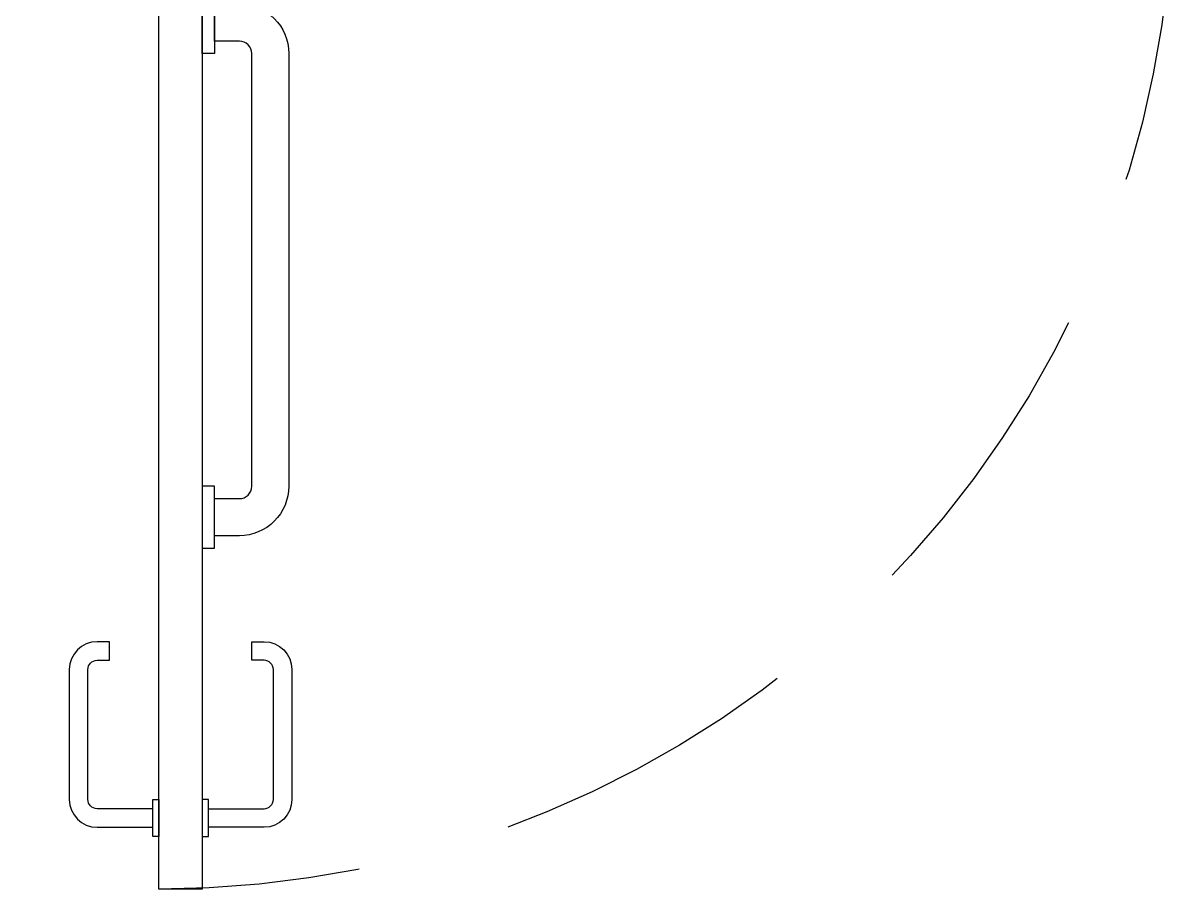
# Model space of a CAD drawing. Header units: inches. Extents: x -55 to 844, y -103 to 167.
# Drawn here: x 110.214 to 111.141, y 80.026 to 80.727 of the extents above; entities that cross this region are included whole.
import ezdxf

# ---------------------------------------------------------------- set-up
doc = ezdxf.new("R2010")
doc.units = ezdxf.units.IN
doc.header["$MEASUREMENT"] = 0
doc.linetypes.add('HIDDEN', pattern=[0.375, 0.25, -0.125])
doc.layers.add('AI-Caixilhos', color=2, linetype='Continuous')

# ---------------------------------------------------------------- blocks, each defined once
blk = doc.blocks.new('CX-A$C79F73C49')
blk.add_lwpolyline([(0.0049994536016028, 0.1574998313591891), (0.0049994536016028, 0.1274998313591809), (-5.463983953e-07, 0.1274998313591809), (-5.463983953e-07, 0.1574998313591891)], close=True)
blk.add_lwpolyline([(0.0574994536016053, 0.022499831359184, -0.4142135623728097), (0.04999945360159801, 0.0149998313591837), (0.039999453601598, 0.0149998313591766), (0.0399994536016091, -1.686408311e-07), (0.0499994536015923, -1.68640824e-07, 0.4142135623730056), (0.0724994536016115, 0.0224998313592124), (0.0724994536015924, 0.1274998313591951, 0.4142135623730047), (0.0499994536015924, 0.1499998313591888), (0.0049994536016028, 0.1499998313591817), (0.0049994536016028, 0.1349998313591811), (0.0499994536015981, 0.1349998313591811, -0.4142135623728111), (0.0574994536016053, 0.1274998313591809)], format="xyb", close=True)
blk = doc.blocks.new('*U28')
for p, q in [((5.68e-14, 1.705e-13), (5.68e-14, -0.100000000000156)), ((5.68e-14, 0), (0.0399999999999636, 0)), ((0, 0), (0.0399999999999636, 0)), ((0.0399999999999636, 1.705e-13), (0.0399999999999636, -0.029999999999859)), ((0.8999999999998529, 0), (0.8599999999999461, 0)), ((0.8999999999999097, 0), (0.8599999999999461, 0)), ((0.8599999999999461, 1.705e-13), (0.8599999999999461, -0.029999999999859)), ((0.8999999999998529, 1.705e-13), (0.8999999999998529, -0.100000000000156)), ((0.0500000000000114, -0.0300000000000296), (0.0399999999999636, -0.0300000000000296)), ((0.0499999999999545, -0.0300000000000296), (0.0399999999999636, -0.0300000000000296)), ((0.0500000000000114, -0.0300000000000296), (0.0499999999999545, -0.1000000000000991)), ((0.0499999999999545, -0.0300000000000296), (0.0499999999999545, -0.1000000000000991)), ((0.8499999999998983, -0.0300000000000296), (0.8499999999999552, -0.1000000000000991)), ((0.8499999999999552, -0.0300000000000296), (0.8499999999999552, -0.1000000000000991)), ((0.8499999999998983, -0.0300000000000296), (0.8599999999999461, -0.0300000000000296)), ((0.8499999999999552, -0.0300000000000296), (0.8599999999999461, -0.0300000000000296)), ((5.68e-14, -0.1000000000000991), (0.0499999999999545, -0.1000000000000991)), ((0, -0.1000000000000991), (0.0499999999999545, -0.1000000000000991)), ((0.8999999999998529, -0.1000000000000991), (0.8499999999999552, -0.1000000000000991)), ((0.8999999999999097, -0.1000000000000991), (0.8499999999999552, -0.1000000000000991))]:
    blk.add_line(p, q)
at = {"color": 0}
blk.add_lwpolyline([(0.0400000000001342, 0.8200000000003625), (0.0400000000000205, 0), (0.075000000000216, 0), (0.075000000000216, 0.8200000000003625)], close=True, dxfattribs=at)
at = {"color": 1}
for points in [[(0.08500000000022401, 0.5442566699069574), (0.08500000000022401, 0.4942566699069531), (0.075000000000226, 0.4942566699069531), (0.075000000000226, 0.5442566699069574)], [(0.08500000000022401, 0.0942566699069545), (0.08500000000022401, 0.1442566699069516), (0.075000000000226, 0.1442566699069516), (0.075000000000226, 0.0942566699069545)]]:
    blk.add_lwpolyline(points, close=True, dxfattribs=at)
blk.add_lwpolyline([(0.08500000000022401, 0.1042566699069525), (0.1050000000002271, 0.1042566699069525, 0.4142135623731109), (0.1450000000002263, 0.1442566699069516), (0.1450000000002192, 0.4942566699069602, 0.4142135623731572), (0.1050000000002129, 0.5342566699069593), (0.08500000000022401, 0.5342566699069522), (0.08500000000022401, 0.5042566699069511), (0.1050000000002271, 0.5042566699069582, -0.4142135623730987), (0.1150000000002251, 0.4942566699069531), (0.1150000000002251, 0.1442566699069445, -0.4142135623732121), (0.10500000000022, 0.1342566699069465), (0.08500000000022401, 0.1342566699069536)], format="xyb", close=True, dxfattribs=at)
for points in [[(-0.0699999999999932, 0.0200000000000955), (0.0300000000000296, 0.0200000000000955), (0.0300000000000296, 1.137e-13), (-0.0699999999999932, 1.137e-13)], [(0.9699999999999028, 0.0200000000000955), (0.8699999999998802, 0.0200000000000955), (0.8699999999998802, 1.137e-13), (0.9699999999999028, 1.137e-13)], [(-0.0599999999999454, -0.1200000000000809), (0.0400000000000205, -0.1200000000000809), (0.0400000000000205, -0.1000000000000991), (-0.0599999999999454, -0.1000000000000991)], [(0.9599999999998552, -0.1200000000000809), (0.8599999999998892, -0.1200000000000809), (0.8599999999998892, -0.1000000000000991), (0.9599999999998552, -0.1000000000000991)]]:
    blk.add_lwpolyline(points, close=True)
at = {"color": 1, "linetype": 'HIDDEN'}
blk.add_arc((0.0400000000003615, 3.411e-13), 0.8199999999996805, 359.9999999999772, 90.0000000000228, dxfattribs=at)
at = {"color": 0, "xscale": -1}
blk.add_blockref('CX-A$C79F73C49', (0.0399994536017516, 0.6200001686411838), dxfattribs=at)
at = {"color": 0}
blk.add_blockref('CX-A$C79F73C49', (0.0750005463985986, 0.6200001686411838), dxfattribs=at)

msp = doc.modelspace()

# ---------------------------------------------------------------- block references
at = {"layer": 'AI-Caixilhos', "xscale": -1, "rotation": 180}
msp.add_blockref('*U28', (110.2836075771902, 80.84647022815598), dxfattribs=at)

doc.saveas('drawing.dxf')
